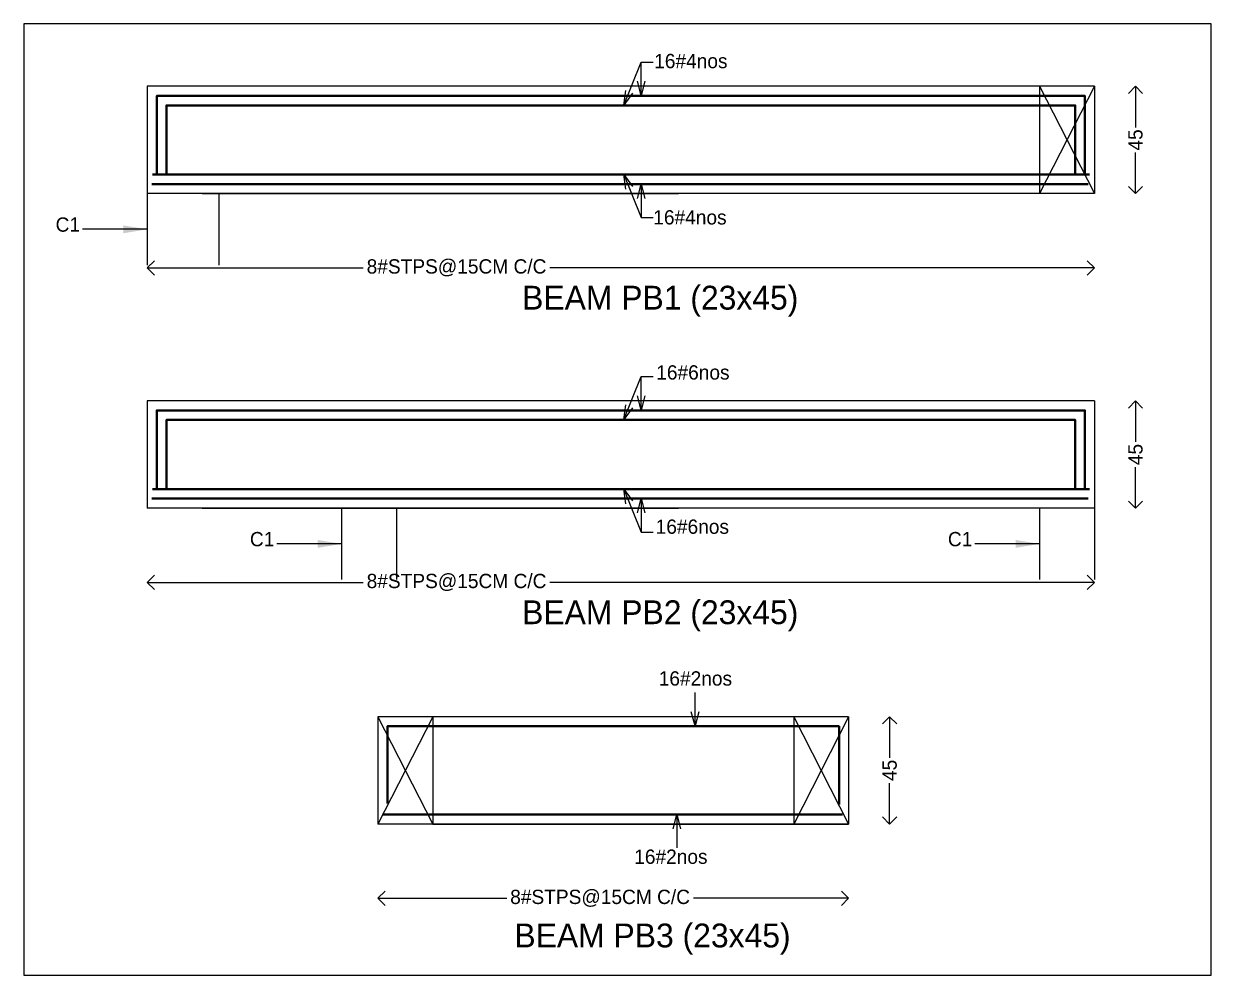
# Model space of a CAD drawing. Header units: metres. Extents: x -16 to 65907, y -5261 to 15511.
# Drawn here: x 35044.9 to 35543.4, y 14414.5 to 14813.7 of the extents above; entities that cross this region are included whole.
import ezdxf

# ---------------------------------------------------------------- set-up
doc = ezdxf.new("R2010")
doc.units = ezdxf.units.M
doc.header["$PDMODE"] = 67
doc.header["$PDSIZE"] = -5
doc.layers.get('0').update_dxf_attribs({"color": 6})
doc.layers.add('BC-PLASTER', color=86, linetype='Continuous')
doc.styles.add('BC-1IN10-3', font='FreeSans.ttf', dxfattribs={"height": 6})
doc.styles.add('BC-1IN50-1', font='FreeSans.ttf', dxfattribs={"height": 10})
doc.styles.add('BC-MEDIUM', font='arialbd.ttf', dxfattribs={"height": 15})
doc.dimstyles.new('BC-1IN10-3', dxfattribs={"dimtxt": 6, "dimasz": 6, "dimexe": 0.18, "dimexo": 0.0625, "dimgap": 1, "dimtad": 0, "dimtoh": 1, "dimzin": 12, "dimdsep": 46, "dimtxsty": 'BC-1IN10-3', "dimblk": 'OPEN90', "dimcen": 0.09, "dimse1": 1, "dimse2": 1, "dimclrd": 256, "dimclre": 256, "dimclrt": 7, "dimadec": 0, "dimazin": 0, "dimtfac": 1, "dimtdec": 1, "dimtofl": 0, "dimtmove": 1, "dimatfit": 3, "dimldrblk": 'OPEN90', "dimfxl": 1, "dimtolj": 1, "dimtzin": 0, "dimlwd": -3, "dimarcsym": 0})
doc.dimstyles.new('BC-1IN50-1', dxfattribs={"dimtxt": 10, "dimasz": 10, "dimexe": 0.18, "dimexo": 0.0625, "dimgap": 1, "dimtad": 0, "dimdec": 1, "dimzin": 12, "dimdsep": 46, "dimtxsty": 'BC-1IN50-1', "dimblk": 'OPEN90', "dimcen": 0.09, "dimse1": 1, "dimse2": 1, "dimclrd": 8, "dimclre": 256, "dimclrt": 7, "dimadec": 0, "dimazin": 0, "dimtfac": 1, "dimtdec": 0, "dimtofl": 0, "dimtmove": 1, "dimatfit": 3, "dimfxl": 1, "dimtolj": 1, "dimtzin": 0, "dimlwd": -3, "dimarcsym": 0})
doc.dimstyles.new('BC-MEDIUM', dxfattribs={"dimtxt": 15, "dimasz": 12, "dimexe": 0.18, "dimexo": 0.0625, "dimgap": 1, "dimtad": 0, "dimtoh": 1, "dimdec": 1, "dimrnd": 5, "dimzin": 12, "dimdsep": 46, "dimtxsty": 'BC-MEDIUM', "dimblk": 'OPEN90', "dimcen": 0.09, "dimse1": 1, "dimse2": 1, "dimclrd": 252, "dimclre": 256, "dimclrt": 7, "dimadec": 0, "dimazin": 0, "dimtfac": 1, "dimtdec": 1, "dimtofl": 0, "dimtmove": 1, "dimatfit": 3, "dimldrblk": 'OPEN90', "dimfxl": 1, "dimtolj": 1, "dimtzin": 0, "dimlwd": -1, "dimarcsym": 0})

# ---------------------------------------------------------------- blocks, each defined once
blk = doc.blocks.new('_OPEN90')
at = {"color": 0, "linetype": 'ByBlock'}
for p, q in [((-0.5, 0.5), (0, 0)), ((0, 0), (-1, 0)), ((0, 0), (-0.5, -0.5))]:
    blk.add_line(p, q, dxfattribs=at)
blk = doc.blocks.new('*D1187')
at = {"lineweight": -3}
for p, q in [((35511.56, 14781.47), (35511.56, 14770.25)), ((35511.56, 14748.47), (35511.56, 14759.68))]:
    blk.add_line(p, q, dxfattribs=at)
at = {"layer": 'Defpoints', "color": 0}
for p in [(35494.31, 14787.47), (35511.56, 14787.47), (35494.31, 14742.47)]:
    blk.add_point(p, dxfattribs=at)
at = {"lineweight": -3, "xscale": 6, "yscale": 6, "zscale": 6}
for p, rotation in [((35511.56, 14787.47), 90), ((35511.56, 14742.47), 270)]:
    blk.add_blockref('_OPEN90', p, dxfattribs=dict(at, rotation=rotation))
at = {"color": 7, "lineweight": 18, "insert": (35511.56, 14764.97), "char_height": 6, "attachment_point": 5, "rotation": 90, "style": 'BC-1IN10-3'}
blk.add_mtext('\\A1;45', dxfattribs=at)
blk = doc.blocks.new('*D1188')
at = {"lineweight": -3}
for p, q in [((35102.74, 14711.3), (35187.35, 14711.3)), ((35488.31, 14711.3), (35265.77, 14711.3))]:
    blk.add_line(p, q, dxfattribs=at)
at = {"layer": 'Defpoints', "color": 0}
for p in [(35096.74, 14750.92), (35494.31, 14750.92), (35494.31, 14711.3)]:
    blk.add_point(p, dxfattribs=at)
at = {"lineweight": -3, "xscale": 6, "yscale": 6, "zscale": 6, "rotation": 180}
blk.add_blockref('_OPEN90', (35096.74, 14711.3), dxfattribs=at)
at = {"lineweight": -3, "xscale": 6, "yscale": 6, "zscale": 6}
blk.add_blockref('_OPEN90', (35494.31, 14711.3), dxfattribs=at)
at = {"color": 7, "lineweight": 18, "insert": (35226.56, 14711.3), "char_height": 6, "attachment_point": 5, "style": 'BC-1IN10-3'}
blk.add_mtext('\\A1;{8#STPS@15CM C/C}', dxfattribs=at)
blk = doc.blocks.new('*D1189')
at = {"lineweight": -3}
for p, q in [((35511.56, 14649.47), (35511.56, 14638.26)), ((35511.56, 14616.47), (35511.56, 14627.69))]:
    blk.add_line(p, q, dxfattribs=at)
at = {"layer": 'Defpoints', "color": 0}
for p in [(35494.31, 14655.47), (35511.56, 14655.47), (35494.31, 14610.47)]:
    blk.add_point(p, dxfattribs=at)
at = {"lineweight": -3, "xscale": 6, "yscale": 6, "zscale": 6}
for p, rotation in [((35511.56, 14655.47), 90), ((35511.56, 14610.47), 270)]:
    blk.add_blockref('_OPEN90', p, dxfattribs=dict(at, rotation=rotation))
at = {"color": 7, "lineweight": 18, "insert": (35511.56, 14632.97), "char_height": 6, "attachment_point": 5, "rotation": 90, "style": 'BC-1IN10-3'}
blk.add_mtext('\\A1;45', dxfattribs=at)
blk = doc.blocks.new('*D1190')
at = {"lineweight": -3}
for p, q in [((35102.74, 14579.31), (35187.35, 14579.31)), ((35488.31, 14579.31), (35265.77, 14579.31))]:
    blk.add_line(p, q, dxfattribs=at)
at = {"layer": 'Defpoints', "color": 0}
for p in [(35096.74, 14618.93), (35494.31, 14618.93), (35494.31, 14579.31)]:
    blk.add_point(p, dxfattribs=at)
at = {"lineweight": -3, "xscale": 6, "yscale": 6, "zscale": 6, "rotation": 180}
blk.add_blockref('_OPEN90', (35096.74, 14579.31), dxfattribs=at)
at = {"lineweight": -3, "xscale": 6, "yscale": 6, "zscale": 6}
blk.add_blockref('_OPEN90', (35494.31, 14579.31), dxfattribs=at)
at = {"color": 7, "lineweight": 18, "insert": (35226.56, 14579.31), "char_height": 6, "attachment_point": 5, "style": 'BC-1IN10-3'}
blk.add_mtext('\\A1;{8#STPS@15CM C/C}', dxfattribs=at)
blk = doc.blocks.new('*D1193')
at = {"lineweight": -3}
for p, q in [((35408.37, 14516.94), (35408.37, 14505.72)), ((35408.37, 14483.94), (35408.37, 14495.15))]:
    blk.add_line(p, q, dxfattribs=at)
at = {"layer": 'Defpoints', "color": 0}
for p in [(35391.11, 14522.94), (35408.37, 14522.94), (35391.11, 14477.94)]:
    blk.add_point(p, dxfattribs=at)
at = {"lineweight": -3, "xscale": 6, "yscale": 6, "zscale": 6}
for p, rotation in [((35408.37, 14522.94), 90), ((35408.37, 14477.94), 270)]:
    blk.add_blockref('_OPEN90', p, dxfattribs=dict(at, rotation=rotation))
at = {"color": 7, "lineweight": 18, "insert": (35408.37, 14500.44), "char_height": 6, "attachment_point": 5, "rotation": 90, "style": 'BC-1IN10-3'}
blk.add_mtext('\\A1;45', dxfattribs=at)
blk = doc.blocks.new('*D1194')
at = {"lineweight": -3}
for p, q in [((35199.55, 14446.77), (35247.61, 14446.77)), ((35385.11, 14446.77), (35326.03, 14446.77))]:
    blk.add_line(p, q, dxfattribs=at)
at = {"layer": 'Defpoints', "color": 0}
for p in [(35193.55, 14486.39), (35391.11, 14486.39), (35391.11, 14446.77)]:
    blk.add_point(p, dxfattribs=at)
at = {"lineweight": -3, "xscale": 6, "yscale": 6, "zscale": 6, "rotation": 180}
blk.add_blockref('_OPEN90', (35193.55, 14446.77), dxfattribs=at)
at = {"lineweight": -3, "xscale": 6, "yscale": 6, "zscale": 6}
blk.add_blockref('_OPEN90', (35391.11, 14446.77), dxfattribs=at)
at = {"color": 7, "lineweight": 18, "insert": (35286.82, 14446.77), "char_height": 6, "attachment_point": 5, "style": 'BC-1IN10-3'}
blk.add_mtext('\\A1;{8#STPS@15CM C/C}', dxfattribs=at)

msp = doc.modelspace()

# ---------------------------------------------------------------- linework, layer by layer
at = {"linetype": 'Continuous', "lineweight": 25, "ltscale": 0.5}
for p, q in [((35494.305, 14787.467), (35096.74, 14787.467)), ((35096.74, 14787.467), (35096.74, 14742.467)), ((35471.305, 14787.467), (35471.305, 14742.467)), ((35471.305, 14787.467), (35494.305, 14742.467)), ((35494.305, 14787.467), (35471.305, 14742.467)), ((35494.305, 14787.467), (35494.305, 14742.467)), ((35494.305, 14742.467), (35096.74, 14742.467)), ((35096.74, 14742.467), (35096.74, 14712.467)), ((35126.74, 14742.467), (35126.74, 14712.467)), ((35494.305, 14655.474), (35096.74, 14655.474)), ((35096.74, 14655.474), (35096.74, 14610.474)), ((35494.305, 14655.474), (35494.305, 14610.474)), ((35494.305, 14610.474), (35096.74, 14610.474)), ((35178.305, 14610.475), (35178.305, 14580.475)), ((35201.305, 14610.475), (35201.305, 14580.475)), ((35471.305, 14610.475), (35471.305, 14580.475)), ((35494.305, 14610.474), (35494.305, 14580.474)), ((35391.112, 14522.936), (35193.547, 14522.936)), ((35193.547, 14522.936), (35193.547, 14477.936)), ((35193.547, 14522.936), (35216.547, 14477.936)), ((35216.547, 14522.936), (35193.547, 14477.936)), ((35216.547, 14522.936), (35216.547, 14477.936)), ((35368.112, 14522.936), (35368.112, 14477.936)), ((35368.112, 14522.936), (35391.112, 14477.936)), ((35391.112, 14522.936), (35368.112, 14477.936)), ((35391.112, 14522.936), (35391.112, 14477.936)), ((35391.112, 14477.936), (35193.547, 14477.936))]:
    msp.add_line(p, q, dxfattribs=at)
at = {"lineweight": 40, "ltscale": 30}
for p, q in [((35492.28, 14750.467), (35098.935, 14750.467)), ((35491.759, 14746.467), (35098.683, 14746.467)), ((35492.28, 14618.474), (35098.935, 14618.474)), ((35491.759, 14614.474), (35098.683, 14614.474)), ((35388.566, 14481.936), (35195.489, 14481.936))]:
    msp.add_line(p, q, dxfattribs=at)
for p, q in [((35119.74, 14742.467), (35319.74, 14742.467)), ((35119.74, 14610.474), (35319.74, 14610.474)), ((35216.547, 14477.936), (35391.112, 14477.936))]:
    msp.add_line(p, q)
for points in [[(35490.305, 14750.61), (35490.305, 14783.467), (35100.74, 14783.467), (35100.74, 14751.059)], [(35486.305, 14750.61), (35486.305, 14779.467), (35104.74, 14779.467), (35104.74, 14751.059)], [(35490.305, 14618.617), (35490.305, 14651.474), (35100.74, 14651.474), (35100.74, 14619.066)], [(35486.305, 14618.617), (35486.305, 14647.474), (35104.74, 14647.474), (35104.74, 14619.066)], [(35387.112, 14486.078), (35387.112, 14518.936), (35197.547, 14518.936), (35197.547, 14486.528)]]:
    msp.add_lwpolyline(points, dxfattribs=at)
at = {"layer": 'Defpoints', "linetype": 'Continuous'}
msp.add_lwpolyline([(35044.883, 14813.72), (35044.883, 14414.49), (35543.363, 14414.49), (35543.363, 14813.72)], close=True, dxfattribs=at)

# ---------------------------------------------------------------- texts
at = {"lineweight": 9, "ltscale": 30, "style": 'BC-1IN10-3'}
for s, p in [('BEAM PB1 (23x45) ', (35254.099, 14693.785)), ('BEAM PB2 (23x45) ', (35254.099, 14561.793)), ('BEAM PB3 (23x45) ', (35250.842, 14426.173))]:
    msp.add_text(s, height=10, dxfattribs=at).set_placement(p)
at = {"lineweight": 9, "ltscale": 30, "char_height": 6, "style": 'BC-1IN10-3'}
for s, insert, width, attachment_point in [('16#4nos', (35309.524, 14794.999, 42.34), 339.44477, 7), ('16#4nos', (35309.14, 14729.411, 42.34), 339.44477, 7), ('{C1}', (35068.513, 14732.467), 32.43954, 3), ('16#6nos', (35310.388, 14664.344, 42.34), 339.44477, 7), ('16#6nos', (35310.146, 14599.621, 42.34), 339.44477, 7), ('{C1}', (35150.079, 14600.475), 32.43954, 3), ('{C1}', (35443.079, 14600.475), 32.43954, 3), ('16#2nos', (35311.427, 14535.938, 42.34), 339.44477, 7), ('16#2nos', (35301.14, 14461.149, 42.34), 339.44477, 7)]:
    msp.add_mtext(s, dxfattribs=dict(at, insert=insert, width=width, attachment_point=attachment_point))

# ---------------------------------------------------------------- dimensions: what is measured, and where the dimension line sits
at = {"lineweight": 18}
for base, p1, p2, picture, middle in [((35511.563, 14787.467), (35494.305, 14742.467), (35494.305, 14787.467), '*D1187', (35511.563, 14764.967)), ((35511.563, 14655.474), (35494.305, 14610.474), (35494.305, 14655.474), '*D1189', (35511.563, 14632.974)), ((35408.369, 14522.936), (35391.112, 14477.936), (35391.112, 14522.936), '*D1193', (35408.369, 14500.436))]:
    dim = msp.add_linear_dim(base=base, p1=p1, p2=p2, angle=90, dimstyle='BC-1IN10-3', dxfattribs=at)
    dim.commit()
    dim.dimension.update_dxf_attribs({"geometry": picture, "text_midpoint": middle})
for base, p1, p2, picture, middle in [((35494.305, 14711.303, -98.394), (35096.74, 14750.92), (35494.305, 14750.92), '*D1188', (35226.562, 14711.303, -98.394)), ((35494.305, 14579.311, -98.394), (35096.74, 14618.928), (35494.305, 14618.928), '*D1190', (35226.562, 14579.311, -98.394)), ((35391.112, 14446.772, -98.394), (35193.547, 14486.389), (35391.112, 14486.389), '*D1194', (35286.819, 14446.772, -98.394))]:
    dim = msp.add_linear_dim(base=base, p1=p1, p2=p2, text='{8#STPS@15CM C/C}', dimstyle='BC-1IN10-3', override={"dimtolj": 1}, dxfattribs=at)
    dim.commit()
    dim.dimension.update_dxf_attribs({"geometry": picture, "text_midpoint": middle, "dimtype": 160})

# ---------------------------------------------------------------- leaders
for points in [[(35296.787, 14779.61), (35304.069, 14797.667), (35309.043, 14797.667)], [(35304.069, 14783.61, 42.34), (35304.069, 14797.667, 42.34)], [(35296.787, 14750.467), (35304.069, 14732.41), (35309.043, 14732.41)], [(35304.069, 14746.467, 42.34), (35304.069, 14732.41, 42.34)], [(35296.787, 14647.617), (35304.069, 14665.674), (35309.043, 14665.674)], [(35304.069, 14651.617, 42.34), (35304.069, 14665.674, 42.34)], [(35296.787, 14618.474), (35304.069, 14600.417), (35309.043, 14600.417)], [(35304.069, 14614.474, 42.34), (35304.069, 14600.417, 42.34)], [(35326.663, 14519.078, 42.34), (35326.663, 14533.135, 42.34)], [(35319.018, 14481.936, 42.34), (35319.018, 14467.879, 42.34)]]:
    msp.add_leader(points, dimstyle='BC-MEDIUM', override={"dimasz": 6, "dimldrblk": 'Open30'})
at = {"layer": 'BC-PLASTER', "linetype": 'Continuous', "annotation_type": 0, "has_hookline": 1, "hookline_direction": 1, "text_width": 8.362}
for points in [[(35096.74, 14727.467), (35069.513, 14727.467)], [(35178.305, 14595.475), (35151.079, 14595.475)], [(35471.305, 14595.475), (35444.079, 14595.475)]]:
    msp.add_leader(points, dimstyle='BC-1IN50-1', override={"dimtad": 0}, dxfattribs=at)

doc.saveas('drawing.dxf')
